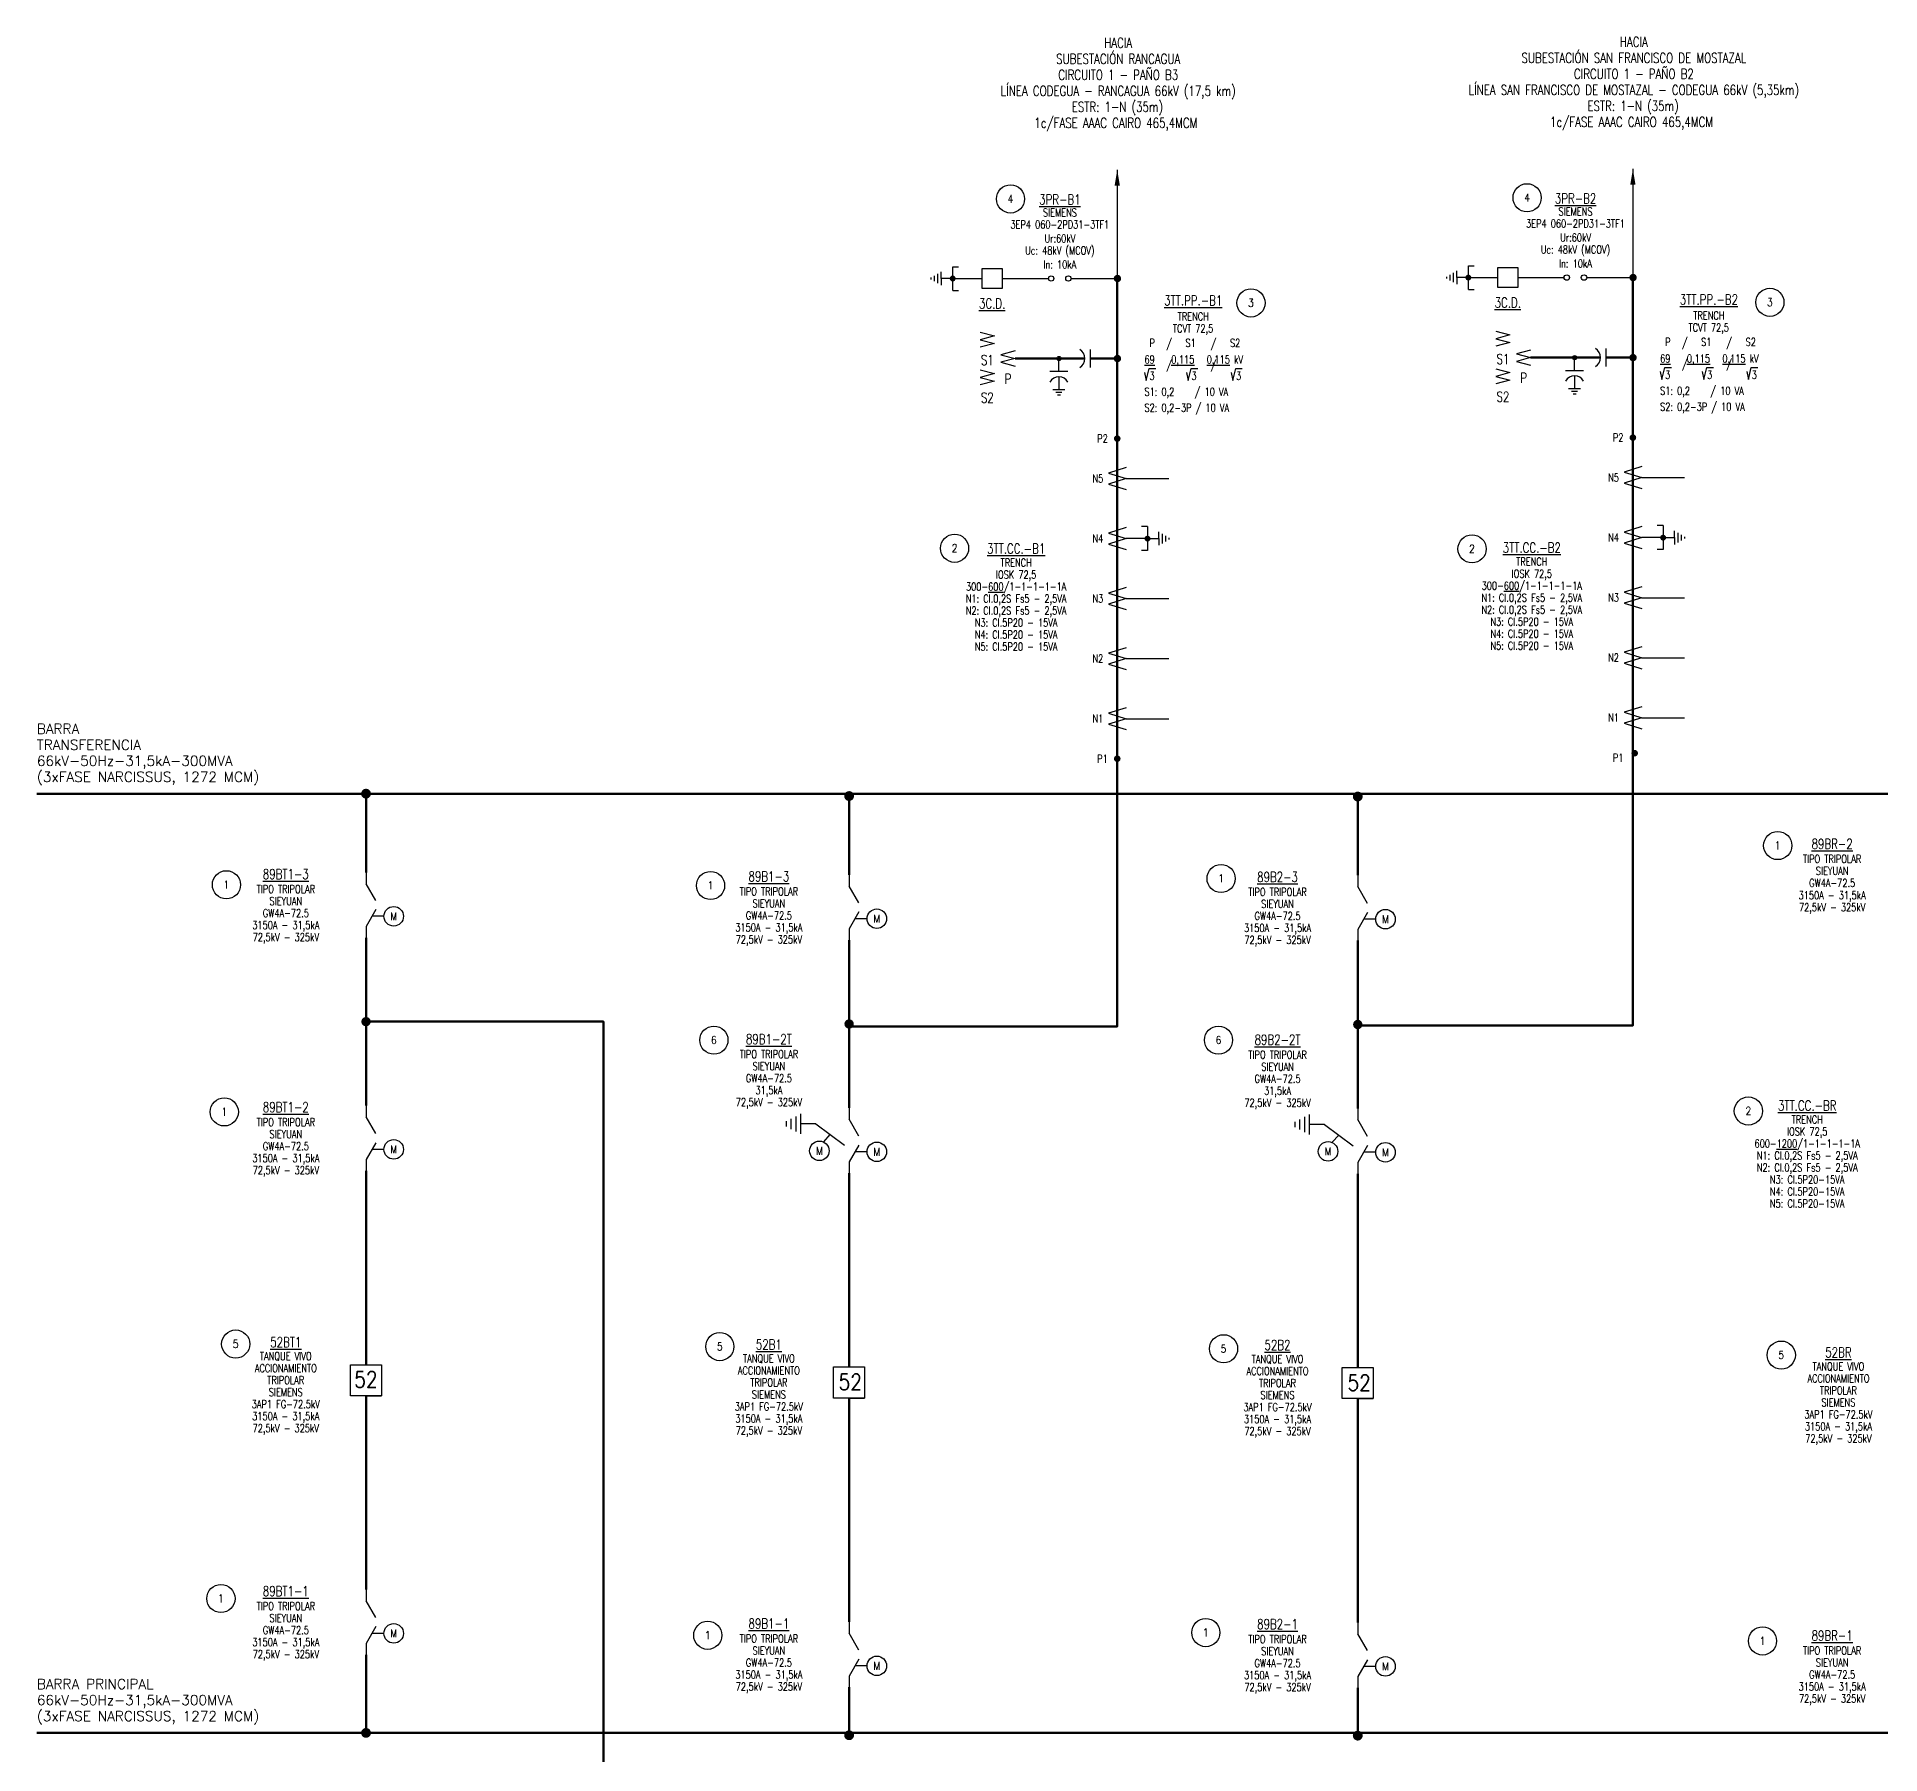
# Model space of a CAD drawing. Header units: millimetres. Extents: x 10584 to 11400, y 610 to 1396.
# Drawn here: x 10583.7 to 11044.5, y 967.3 to 1396.4 of the extents above; entities that cross this region are included whole.
import ezdxf
from ezdxf.enums import TextEntityAlignment as Align

# ---------------------------------------------------------------- set-up
doc = ezdxf.new("R2010")
doc.units = ezdxf.units.MM
doc.linetypes.add('DASHED', pattern=[0.75, 0.5, -0.25])
for name, color, linetype in [('02TEXTOS', 9, 'Continuous'), ('4', 9, 'Continuous'), ('BARRAS', 3, 'Continuous'), ('CONDUCTOR', 30, 'Continuous'), ('EL-Simbolos', 6, 'Continuous'), ('Futuro', 1, 'DASHED'), ('Símbolos', 6, 'Continuous')]:
    doc.layers.add(name, color=color, linetype=linetype)
doc.layers.add('EL-Nivel-220Kv', color=30, linetype='Continuous', lineweight=60)
doc.layers.add('Texto', color=9, linetype='Continuous', lineweight=20)
doc.styles.add('COLBUN', font='romans.shx', dxfattribs={"width": 0.75})
doc.styles.get("Standard").update_dxf_attribs({"font": 'arial.ttf'})
doc.styles.add('TRANSELEC', font='romans.shx', dxfattribs={"width": 0.85})
doc.dimstyles.new('ISO-25', dxfattribs={"dimtxt": 2.5, "dimasz": 2.5, "dimexe": 1.25, "dimexo": 0.625, "dimtad": 1, "dimtxsty": 'Standard', "dimcen": 2.5, "dimadec": 0, "dimazin": 0, "dimtfac": 1, "dimtmove": 0, "dimatfit": 3, "dimfxl": 1, "dimarcsym": 0})

# ---------------------------------------------------------------- blocks, each defined once
blk = doc.blocks.new('89')
at = {"color": 0, "linetype": 'ByBlock', "ltscale": 20}
for p, q in [((0, 8.16), (0, 5.35)), ((0, 8.16), (0, 5.35)), ((2.44, 1.13), (0, 5.35)), ((2.44, -1.13), (0, -5.35)), ((0, -5.35), (0, -8.16))]:
    blk.add_line(p, q, dxfattribs=at)
blk.add_lwpolyline([(4.48, -2.81), (1.46, -2.81)], dxfattribs=at)
blk.add_circle((6.92, -2.81), 2.44, dxfattribs=at)
at = {"layer": '02TEXTOS', "lineweight": 60, "style": 'TRANSELEC', "width": 0.85}
blk.add_text('M', height=1.95, dxfattribs=at).set_placement((6.92, -2.81), align=Align.MIDDLE_CENTER)
blk = doc.blocks.new('*U30')
at = {"layer": 'Futuro', "color": 0, "linetype": 'ByBlock', "lineweight": -3, "ltscale": 20}
for p, q in [((0, 0), (0, -2.81)), ((-15.73, -3.35), (-15.73, -4.67)), ((-14.54, -2.74), (-14.54, -5.29)), ((-13.35, -2.13), (-13.35, -5.9)), ((-12.17, -1.51), (-12.17, -6.51)), ((-8.33, -4.01), (-12.17, -4.01)), ((-8.33, -4.01), (-1.17, -9.34)), ((0, 0), (0, -2.81)), ((2.44, -7.03), (0, -2.81)), ((-6.36, -8.47), (-4.75, -6.68)), ((2.44, -9.28), (0, -13.5))]:
    blk.add_line(p, q, dxfattribs=at)
at = {"layer": 'Futuro', "color": 0, "lineweight": -3, "ltscale": 20}
blk.add_line((0, -13.5), (0, -16.32), dxfattribs=at)
at = {"layer": 'Futuro', "color": 0, "linetype": 'ByBlock', "lineweight": -3, "ltscale": 20}
blk.add_lwpolyline([(4.48, -10.97), (1.46, -10.97)], dxfattribs=at)
for centre in [(-7.43, -10.74), (6.92, -10.97)]:
    blk.add_circle(centre, 2.44, dxfattribs=at)
at = {"layer": '02TEXTOS', "lineweight": -3, "style": 'TRANSELEC', "width": 0.85}
blk.add_text('M', height=1.95, dxfattribs=at).set_placement((-7.43, -10.74), align=Align.MIDDLE)
blk.add_text('M', height=1.95, dxfattribs=at).set_placement((6.92, -10.97), align=Align.MIDDLE_CENTER)
blk = doc.blocks.new('TIERRA')
at = {"layer": 'EL-Simbolos', "color": 252, "true_color": 0x939598}
for p, q in [((-10.72, -0.22), (-10.72, 0.22)), ((-9.88, -0.7), (-9.88, 0.7)), ((-9.05, -1.19), (-9.05, 1.19)), ((-8.21, 0), (-8.21, 1.67)), ((-8.21, 0), (-8.21, -1.67)), ((-5.58, 0), (-8.21, 0)), ((-5.36, 2.93), (-3.89, 2.93)), ((-5.36, 0.22), (-5.36, 2.93)), ((-5.14, 0), (0, 0)), ((-5.36, -3), (-5.36, -0.22)), ((-5.36, -3), (-3.89, -3))]:
    blk.add_line(p, q, dxfattribs=at)
at = {"layer": 'EL-Simbolos', "color": 252, "true_color": 0x939598, "const_width": 0.752}
blk.add_lwpolyline([(-5.72, 0, -1), (-5, 0, -1)], format="xyb", close=True, dxfattribs=at)
blk = doc.blocks.new('DIAG-27')
at = {"layer": 'Símbolos', "color": 0}
blk.add_lwpolyline([(3.2, 1), (-3.2, -1), (3.2, -3), (-3.2, -5), (3.2, -7)], dxfattribs=at)
blk = doc.blocks.new('TPC')
at = {"layer": 'CONDUCTOR', "linetype": 'ByBlock', "ltscale": 20}
h = blk.add_hatch(color=0, dxfattribs=at)
edge = h.paths.add_edge_path()
edge.add_arc((0, 19.44), 0.679, 0, 360)
at = {"color": 0, "linetype": 'ByBlock', "ltscale": 20}
for p, q in [((-12.17, 18.92), (-12.17, 19.92)), ((-11.34, 18.42), (-11.34, 20.42)), ((-10.45, 17.42), (-10.45, 21.42))]:
    blk.add_line(p, q, dxfattribs=at)
for points in [[(-4.37, 16.42), (-4.37, 22.42)], [(3, 9.03), (-3, 9.03)]]:
    blk.add_lwpolyline(points, dxfattribs=at)
for centre, start, end in [((-9.52, 19.42), 299.36197, 60.63803), ((0, 14.19), 209.36197, 330.63803)]:
    blk.add_arc(centre, 3.44, start, end, dxfattribs=at)
at = {"layer": 'CONDUCTOR', "color": 0, "linetype": 'ByBlock', "ltscale": 20}
blk.add_line((-6.08, 19.42), (-10.45, 19.42), dxfattribs=at)
blk.add_lwpolyline([(-4.37, 19.42), (0, 19.42)], dxfattribs=at)
blk.add_circle((0, 19.44), 0.679, dxfattribs=at)
at = {"layer": 'EL-Nivel-220Kv', "color": 0, "linetype": 'ByBlock', "ltscale": 20}
for p, q in [((0, 10.75), (0, 34.07)), ((0, -0.01), (0, 9.03))]:
    blk.add_line(p, q, dxfattribs=at)
at = {"layer": 'EL-Nivel-220Kv', "color": 0, "linetype": 'ByBlock', "ltscale": 20, "const_width": 1.25}
blk.add_lwpolyline([(0, 0.55, 1), (0, -0.65, 1)], format="xyb", close=True, dxfattribs=at)
at = {"layer": 'EL-Simbolos', "color": 0, "linetype": 'ByBlock', "ltscale": 20}
for p, q in [((-7.54, 40.96), (-8.8, 45.67)), ((-6.27, 45.67), (-7.54, 40.96)), ((-5.01, 40.96), (-6.27, 45.67)), ((-3.75, 45.67), (-5.01, 40.96)), ((5.01, 40.96), (3.75, 45.67)), ((6.27, 45.67), (5.01, 40.96)), ((7.54, 40.96), (6.27, 45.67)), ((8.8, 45.67), (7.54, 40.96)), ((-1.26, 38.78), (-2.52, 34.07)), ((0, 34.07), (-1.26, 38.78)), ((1.26, 38.78), (0, 34.07)), ((2.52, 34.07), (1.26, 38.78))]:
    blk.add_line(p, q, dxfattribs=at)
blk = doc.blocks.new('PR')
at = {"color": 0, "linetype": 'ByBlock', "lineweight": -2, "ltscale": 15}
for p, q in [((-46.53, -0.22), (-46.53, 0.22)), ((-45.7, -0.7), (-45.7, 0.7)), ((-44.87, -1.19), (-44.87, 1.19)), ((-44.03, 0), (-44.03, 1.67)), ((-44.03, 0), (-44.03, -1.67)), ((-41.39, 0), (-44.03, 0)), ((-41.17, 2.93), (-39.71, 2.93)), ((-41.17, 0.22), (-41.17, 2.93)), ((-40.96, 0), (-33.82, 0)), ((-40.96, 0), (-33.82, 0)), ((-28.82, 0), (-17.23, 0)), ((-11.59, 0), (0, 0)), ((-41.17, -3), (-41.17, -0.22)), ((-41.17, -3), (-39.71, -3))]:
    blk.add_line(p, q, dxfattribs=at)
at = {"color": 0, "linetype": 'ByBlock', "lineweight": -2, "ltscale": 15, "const_width": 0.752}
blk.add_lwpolyline([(-41.53, 0, -1), (-40.81, 0, -1)], format="xyb", close=True, dxfattribs=at)
at = {"color": 0, "linetype": 'ByBlock', "lineweight": -2, "ltscale": 15}
blk.add_lwpolyline([(-28.82, -2.5), (-33.82, -2.5), (-33.82, 2.5), (-28.82, 2.5)], close=True, dxfattribs=at)
at = {"color": 0, "linetype": 'ByBlock', "lineweight": -2, "ltscale": 20, "const_width": 0.94}
blk.add_lwpolyline([(-0.45, 0, 1), (0.45, 0, 1)], format="xyb", close=True, dxfattribs=at)
at = {"color": 0, "linetype": 'ByBlock', "lineweight": -2, "ltscale": 15}
for centre in [(-16.56, 0), (-12.26, 0)]:
    blk.add_circle(centre, 0.67, dxfattribs=at)
blk = doc.blocks.new('*U31')
at = {"layer": 'Futuro', "color": 0, "linetype": 'ByBlock', "lineweight": -3, "ltscale": 20}
for p, q in [((0, 0), (0, -2.81)), ((-15.73, -3.35), (-15.73, -4.67)), ((-14.54, -2.74), (-14.54, -5.29)), ((-13.35, -2.13), (-13.35, -5.9)), ((-12.17, -1.51), (-12.17, -6.51)), ((-8.33, -4.01), (-12.17, -4.01)), ((-8.33, -4.01), (-1.17, -9.34)), ((0, 0), (0, -2.81)), ((2.44, -7.03), (0, -2.81)), ((-6.36, -8.47), (-4.75, -6.68)), ((2.44, -9.28), (0, -13.5))]:
    blk.add_line(p, q, dxfattribs=at)
at = {"layer": 'Futuro', "color": 0, "lineweight": -3, "ltscale": 20}
blk.add_line((0, -13.5), (0, -16.32), dxfattribs=at)
at = {"layer": 'Futuro', "color": 0, "linetype": 'ByBlock', "lineweight": -3, "ltscale": 20}
blk.add_lwpolyline([(4.48, -10.97), (1.46, -10.97)], dxfattribs=at)
for centre in [(-7.43, -10.74), (6.92, -10.97)]:
    blk.add_circle(centre, 2.44, dxfattribs=at)
at = {"layer": '02TEXTOS', "lineweight": -3, "style": 'TRANSELEC', "width": 0.85}
blk.add_text('M', height=1.95, dxfattribs=at).set_placement((-7.43, -10.74), align=Align.MIDDLE)
blk.add_text('M', height=1.95, dxfattribs=at).set_placement((6.92, -10.97), align=Align.MIDDLE_CENTER)
blk = doc.blocks.new('Item')
at = {"layer": '4', "color": 252, "true_color": 0x939598}
blk.add_circle((11182.12, 1180.36), 3.52, dxfattribs=at)
at = {"color": 252, "true_color": 0x939598, "style": 'TRANSELEC', "width": 0.85}
blk.add_attdef('NUM', text='', height=1.97, dxfattribs=at).set_placement((11182.11, 1180.39), align=Align.MIDDLE)

msp = doc.modelspace()

# ---------------------------------------------------------------- hatches: boundary and pattern name
at = {"layer": 'CONDUCTOR', "true_color": 0x939598}
h = msp.add_hatch(color=252, dxfattribs=at)
h.dxf.hatch_style = 1
edge = h.paths.add_edge_path()
edge.add_arc((10853.77, 1296.04), 0.827, 0, 360)
h = msp.add_hatch(color=252, dxfattribs=at)
h.dxf.hatch_style = 1
edge = h.paths.add_edge_path()
edge.add_arc((10982.66, 1296.28), 0.827, 0, 360)
h = msp.add_hatch(color=252, dxfattribs=at)
h.dxf.hatch_style = 1
edge = h.paths.add_edge_path()
edge.add_arc((10853.77, 1216.04), 0.827, 0, 360, ccw=False)
h = msp.add_hatch(color=252, dxfattribs=at)
h.dxf.hatch_style = 1
edge = h.paths.add_edge_path()
edge.add_arc((10983.11, 1217.41), 0.827, 0, 360, ccw=False)
at = {"layer": 'EL-Nivel-220Kv', "true_color": 0x939598}
h = msp.add_hatch(color=252, dxfattribs=at)
h.dxf.hatch_style = 1
edge = h.paths.add_edge_path()
edge.add_arc((10666, 1150.33), 1.18, 0, 360)
h = msp.add_hatch(color=252, dxfattribs=at)
h.dxf.hatch_style = 1
edge = h.paths.add_edge_path()
edge.add_arc((10786.75, 1149.75), 1.18, 0, 360)
h = msp.add_hatch(color=252, dxfattribs=at)
h.dxf.hatch_style = 1
edge = h.paths.add_edge_path()
edge.add_arc((10913.89, 1149.62), 1.18, 0, 360)

# ---------------------------------------------------------------- linework, layer by layer
at = {"layer": '02TEXTOS', "color": 252, "true_color": 0x939598}
for points in [[(10860.58, 1312.52), (10861, 1310.56), (10861.74, 1313.59), (10863.4, 1313.59)], [(10871.07, 1312.52), (10871.5, 1310.56), (10872.23, 1313.59), (10873.89, 1313.59)], [(10882.21, 1312.52), (10882.64, 1310.56), (10883.37, 1313.59), (10885.03, 1313.59)], [(10989.47, 1312.77), (10989.89, 1310.8), (10990.63, 1313.83), (10992.29, 1313.83)], [(10999.96, 1312.77), (11000.39, 1310.8), (11001.12, 1313.83), (11002.78, 1313.83)], [(11011.1, 1312.77), (11011.53, 1310.8), (11012.26, 1313.83), (11013.92, 1313.83)]]:
    msp.add_lwpolyline(points, dxfattribs=at)
at = {"layer": 'BARRAS', "color": 252, "lineweight": 60, "true_color": 0x939598}
for p, q in [((10583.72, 1207.3), (11397.08, 1207.3)), ((10583.72, 972.58), (11399.82, 972.58))]:
    msp.add_line(p, q, dxfattribs=at)
at = {"layer": 'BARRAS', "color": 252, "true_color": 0x939598}
for points in [[(10855.97, 1286.04), (10866.65, 1286.04)], [(10984.86, 1286.28), (10995.54, 1286.28)], [(10855.97, 1256.04), (10866.65, 1256.04)], [(10984.86, 1256.28), (10995.54, 1256.28)], [(10855.97, 1241.04), (10866.65, 1241.04)], [(10984.86, 1241.28), (10995.54, 1241.28)], [(10855.97, 1226.04), (10866.65, 1226.04)], [(10984.86, 1226.28), (10995.54, 1226.28)]]:
    msp.add_lwpolyline(points, dxfattribs=at)
at = {"layer": 'EL-Nivel-220Kv', "color": 252, "true_color": 0x939598}
for p, q in [((10666, 1187.62), (10666, 1207.3)), ((10786.75, 1187.03), (10786.75, 1206.71)), ((10913.89, 1206.58), (10913.89, 1186.9)), ((10666, 1150.33), (10666, 1171.3)), ((10786.75, 1149.75), (10786.75, 1170.71)), ((10913.89, 1149.62), (10913.89, 1170.58)), ((10666, 1129.37), (10666, 1150.33)), ((10786.75, 1128.78), (10786.75, 1149.75)), ((10913.89, 1128.65), (10913.89, 1149.62)), ((10666, 1064.61), (10666, 1113.05)), ((10786.75, 1064.03), (10786.75, 1112.46)), ((10913.89, 1063.9), (10913.89, 1112.33)), ((10666, 1056.86), (10666, 1008.42)), ((10786.75, 1056.28), (10786.75, 1000.31)), ((10913.89, 1000.18), (10913.89, 1056.15)), ((10666, 992.11), (10666, 972.59)), ((10786.75, 983.99), (10786.75, 972)), ((10913.89, 983.86), (10913.89, 971.91))]:
    msp.add_line(p, q, dxfattribs=at)
for points in [[(10913.52, 1149.37), (10982.66, 1149.37), (10982.66, 1336.28)], [(10786.58, 1149.13), (10853.77, 1149.13), (10853.77, 1336.04)], [(10666, 1150.33), (10725.34, 1150.33), (10725.34, 882.58)]]:
    msp.add_lwpolyline(points, dxfattribs=at)
at = {"layer": 'EL-Nivel-220Kv', "color": 252, "true_color": 0x939598, "const_width": 1.25}
for points in [[(10665.4, 1207.3, -1), (10666.6, 1207.3, -1)], [(10786.15, 1206.71, -1), (10787.35, 1206.71, -1)], [(10913.29, 1206.58, -1), (10914.49, 1206.58, -1)], [(10665.4, 972.59, -1), (10666.6, 972.59, -1)], [(10786.15, 972, 1), (10787.35, 972, 1)], [(10913.28, 971.91, 1), (10914.49, 971.91, 1)]]:
    msp.add_lwpolyline(points, format="xyb", close=True, dxfattribs=at)
at = {"layer": 'Símbolos', "color": 252, "true_color": 0x939598}
for points in [[(10662.13, 1056.86), (10662.13, 1064.61), (10669.88, 1064.61), (10669.88, 1056.86)], [(10782.87, 1056.28), (10782.87, 1064.03), (10790.62, 1064.03), (10790.62, 1056.28)], [(10910.01, 1056.15), (10910.01, 1063.9), (10917.76, 1063.9), (10917.76, 1056.15)]]:
    msp.add_lwpolyline(points, close=True, dxfattribs=at)
for points in [[(10666, 1056.86), (10669.88, 1056.86)], [(10786.75, 1056.28), (10790.62, 1056.28)], [(10913.89, 1056.15), (10917.76, 1056.15)]]:
    msp.add_lwpolyline(points, dxfattribs=at)

# ---------------------------------------------------------------- block references
at = {"color": 252, "true_color": 0x939598, "rotation": 180}
for p in [(10855.97, 1271.04), (10984.86, 1271.28)]:
    msp.add_blockref('TIERRA', p, dxfattribs=at)
at = {"layer": '4'}
ref = msp.add_blockref('Item', (-355.03, 175.57), dxfattribs=at)
ref.add_attrib('NUM', '4', dxfattribs={"layer": '0', "height": 1.97, "style": 'TRANSELEC', "width": 0.85}).set_placement((10827.08, 1355.96), align=Align.MIDDLE)
ref = msp.add_blockref('Item', (-225.9, 175.85), dxfattribs=at)
ref.add_attrib('NUM', '4', dxfattribs={"layer": '0', "height": 1.97, "style": 'TRANSELEC', "width": 0.85}).set_placement((10956.21, 1356.24), align=Align.MIDDLE)
at = {"layer": '4', "color": 252, "true_color": 0x939598}
for name, p in [('PR', (10853.81, 1336.04)), ('PR', (10982.7, 1336.28)), ('89', (10666, 1179.46)), ('89', (10786.75, 1178.87)), ('89', (10913.89, 1178.74)), ('89', (10666, 1121.21)), ('*U30', (10786.75, 1128.78)), ('*U31', (10913.89, 1128.65)), ('89', (10666, 1000.27)), ('89', (10786.75, 992.15)), ('89', (10913.89, 992.02))]:
    msp.add_blockref(name, p, dxfattribs=at)
at = {"layer": '4'}
ref = msp.add_blockref('Item', (-294.92, 149.57), dxfattribs=at)
ref.add_attrib('NUM', '3', dxfattribs={"layer": '0', "height": 1.97, "style": 'TRANSELEC', "width": 0.85}).set_placement((10887.19, 1329.96), align=Align.MIDDLE)
ref = msp.add_blockref('Item', (-165.22, 149.73), dxfattribs=at)
ref.add_attrib('NUM', '3', dxfattribs={"layer": '0', "height": 1.97, "style": 'TRANSELEC', "width": 0.85}).set_placement((11016.9, 1330.12), align=Align.MIDDLE)
at = {"layer": '4', "color": 252, "true_color": 0x939598, "xscale": 0.75, "yscale": 0.75, "zscale": 0.75, "rotation": 90}
for p in [(10853.77, 1316.04), (10982.66, 1316.28)]:
    msp.add_blockref('TPC', p, dxfattribs=at)
at = {"layer": '4', "color": 252, "true_color": 0x939598, "xscale": 0.6859999999999998, "yscale": 0.6859999999999998, "zscale": 0.6859999999999998}
for p in [(10853.77, 1288.1), (10982.66, 1288.34), (10853.77, 1273.1), (10982.66, 1273.34), (10853.77, 1258.1), (10982.66, 1258.34), (10982.66, 1243.34), (10853.77, 1243.1), (10853.77, 1228.1), (10982.66, 1228.34)]:
    msp.add_blockref('DIAG-27', p, dxfattribs=at)
at = {"layer": '4'}
ref = msp.add_blockref('Item', (-369.01, 88.26), dxfattribs=at)
ref.add_attrib('NUM', '2', dxfattribs={"layer": '0', "height": 1.97, "style": 'TRANSELEC', "width": 0.85}).set_placement((10813.11, 1268.65), align=Align.MIDDLE)
ref = msp.add_blockref('Item', (-239.67, 88.12), dxfattribs=at)
ref.add_attrib('NUM', '2', dxfattribs={"layer": '0', "height": 1.97, "style": 'TRANSELEC', "width": 0.85}).set_placement((10942.44, 1268.51), align=Align.MIDDLE)
ref = msp.add_blockref('Item', (-163.26, 13.98), dxfattribs=at)
ref.add_attrib('NUM', '1', dxfattribs={"layer": '0', "height": 1.97, "style": 'TRANSELEC', "width": 0.85}).set_placement((11018.85, 1194.37), align=Align.MIDDLE)
ref = msp.add_blockref('Item', (-302.39, 5.74), dxfattribs=at)
ref.add_attrib('NUM', '1', dxfattribs={"layer": '0', "height": 1.97, "style": 'TRANSELEC', "width": 0.85}).set_placement((10879.72, 1186.14), align=Align.MIDDLE)
ref = msp.add_blockref('Item', (-551.02, 4.17), dxfattribs=at)
ref.add_attrib('NUM', '1', dxfattribs={"layer": '0', "height": 1.97, "style": 'TRANSELEC', "width": 0.85}).set_placement((10631.09, 1184.57), align=Align.MIDDLE)
ref = msp.add_blockref('Item', (-430.01, 3.99), dxfattribs=at)
ref.add_attrib('NUM', '1', dxfattribs={"layer": '0', "height": 1.97, "style": 'TRANSELEC', "width": 0.85}).set_placement((10752.1, 1184.39), align=Align.MIDDLE)
ref = msp.add_blockref('Item', (-429.17, -34.65), dxfattribs=at)
ref.add_attrib('NUM', '6', dxfattribs={"layer": '0', "height": 1.97, "style": 'TRANSELEC', "width": 0.85}).set_placement((10752.94, 1145.74), align=Align.MIDDLE)
ref = msp.add_blockref('Item', (-303.04, -34.65), dxfattribs=at)
ref.add_attrib('NUM', '6', dxfattribs={"layer": '0', "height": 1.97, "style": 'TRANSELEC', "width": 0.85}).set_placement((10879.07, 1145.74), align=Align.MIDDLE)
ref = msp.add_blockref('Item', (-551.55, -52.58), dxfattribs=at)
ref.add_attrib('NUM', '1', dxfattribs={"layer": '0', "height": 1.97, "style": 'TRANSELEC', "width": 0.85}).set_placement((10630.56, 1127.81), align=Align.MIDDLE)
ref = msp.add_blockref('Item', (-170.59, -52.36), dxfattribs=at)
ref.add_attrib('NUM', '2', dxfattribs={"layer": '0', "height": 1.97, "style": 'TRANSELEC', "width": 0.85}).set_placement((11011.52, 1128.03), align=Align.MIDDLE)
ref = msp.add_blockref('Item', (-548.7, -110.59), dxfattribs=at)
ref.add_attrib('NUM', '5', dxfattribs={"layer": '0', "height": 1.97, "style": 'TRANSELEC', "width": 0.85}).set_placement((10633.41, 1069.8), align=Align.MIDDLE)
ref = msp.add_blockref('Item', (-427.69, -111.24), dxfattribs=at)
ref.add_attrib('NUM', '5', dxfattribs={"layer": '0', "height": 1.97, "style": 'TRANSELEC', "width": 0.85}).set_placement((10754.42, 1069.15), align=Align.MIDDLE)
ref = msp.add_blockref('Item', (-301.78, -111.78), dxfattribs=at)
ref.add_attrib('NUM', '5', dxfattribs={"layer": '0', "height": 1.97, "style": 'TRANSELEC', "width": 0.85}).set_placement((10880.33, 1068.61), align=Align.MIDDLE)
ref = msp.add_blockref('Item', (-162.37, -113.36), dxfattribs=at)
ref.add_attrib('NUM', '5', dxfattribs={"layer": '0', "height": 1.97, "style": 'TRANSELEC', "width": 0.85}).set_placement((11019.74, 1067.04), align=Align.MIDDLE)
ref = msp.add_blockref('Item', (-552.39, -174.19), dxfattribs=at)
ref.add_attrib('NUM', '1', dxfattribs={"layer": '0', "height": 1.97, "style": 'TRANSELEC', "width": 0.85}).set_placement((10629.72, 1006.2), align=Align.MIDDLE)
ref = msp.add_blockref('Item', (-430.7, -183.38), dxfattribs=at)
ref.add_attrib('NUM', '1', dxfattribs={"layer": '0', "height": 1.97, "style": 'TRANSELEC', "width": 0.85}).set_placement((10751.41, 997.02), align=Align.MIDDLE)
ref = msp.add_blockref('Item', (-306.21, -182.7), dxfattribs=at)
ref.add_attrib('NUM', '1', dxfattribs={"layer": '0', "height": 1.97, "style": 'TRANSELEC', "width": 0.85}).set_placement((10875.9, 997.69), align=Align.MIDDLE)
ref = msp.add_blockref('Item', (-167.06, -184.79), dxfattribs=at)
ref.add_attrib('NUM', '1', dxfattribs={"layer": '0', "height": 1.97, "style": 'TRANSELEC', "width": 0.85}).set_placement((11015.05, 995.6), align=Align.MIDDLE)

# ---------------------------------------------------------------- texts
at = {"layer": '02TEXTOS', "color": 252, "true_color": 0x939598, "width": 0.75}
for s, height, style, p in [('HACIA', 2.5, 'COLBUN', (10854.01, 1393.68)), ('HACIA', 2.5, 'COLBUN', (10982.9, 1393.92)), ('SUBESTACIÓN RANCAGUA', 2.5, 'COLBUN', (10854.01, 1389.68)), ('SUBESTACIÓN SAN FRANCISCO DE MOSTAZAL', 2.5, 'COLBUN', (10982.9, 1389.92)), ('CIRCUITO 1 - PAÑO B3', 2.5, 'COLBUN', (10854.01, 1385.68)), ('CIRCUITO 1 - PAÑO B2', 2.5, 'COLBUN', (10982.9, 1385.92)), ('LÍNEA CODEGUA - RANCAGUA 66kV (17,5 km)', 2.5, 'COLBUN', (10854.01, 1381.68)), ('LÍNEA SAN FRANCISCO DE MOSTAZAL - CODEGUA 66kV (5,35km)', 2.5, 'COLBUN', (10982.9, 1381.92)), ('ESTR: 1-N (35m)', 2.5, 'COLBUN', (10853.81, 1377.68)), ('ESTR: 1-N (35m)', 2.5, 'COLBUN', (10982.7, 1377.92)), ('1c/FASE AAAC CAIRO 465,4MCM', 2.5, 'COLBUN', (10853.43, 1373.68)), ('1c/FASE AAAC CAIRO 465,4MCM', 2.5, 'COLBUN', (10982.32, 1373.92)), ('%%U3PR-B1', 2.5, 'COLBUN', (10839.43, 1354.54)), ('%%U3PR-B2', 2.5, 'COLBUN', (10968.32, 1354.78)), ('3EP4 060-2PD31-3TF1', 2, 'COLBUN', (10839.41, 1348.54)), ('SIEMENS', 2, 'COLBUN', (10839.43, 1351.54)), ('3EP4 060-2PD31-3TF1', 2, 'COLBUN', (10968.3, 1348.78)), ('SIEMENS', 2, 'COLBUN', (10968.32, 1351.78)), ('Ur:60kV', 2, 'COLBUN', (10839.44, 1345.04)), ('Ur:60kV', 2, 'COLBUN', (10968.33, 1345.28)), ('Uc: 48kV (MCOV)', 2, 'COLBUN', (10839.42, 1342.04)), ('Uc: 48kV (MCOV)', 2, 'COLBUN', (10968.31, 1342.28)), ('In: 10kA', 2, 'COLBUN', (10968.31, 1338.78)), ('In: 10kA', 2, 'COLBUN', (10839.42, 1338.54)), ('%%U3C.D.', 2.5, 'COLBUN', (10822.5, 1328.54)), ('TRENCH', 2, 'COLBUN', (10872.76, 1325.56)), ('%%U3C.D.', 2.5, 'COLBUN', (10951.39, 1328.78)), ('TRENCH', 2, 'COLBUN', (11001.65, 1325.8)), ('TCVT 72,5', 2, 'COLBUN', (10872.73, 1322.56)), ('TCVT 72,5', 2, 'COLBUN', (11001.62, 1322.8)), ('%%U89BR-2', 2.5, 'TRANSELEC', (11032.46, 1193.49)), ('TIPO TRIPOLAR', 2, 'TRANSELEC', (11032.47, 1189.99)), ('SIEYUAN', 2, 'TRANSELEC', (11032.47, 1186.99)), ('TIPO TRIPOLAR', 2, 'TRANSELEC', (10645.96, 1182.46)), ('%%U89BT1-3', 2.5, 'TRANSELEC', (10645.94, 1185.96)), ('%%U89B1-3', 2.5, 'TRANSELEC', (10766.69, 1185.37)), ('%%U89B2-3', 2.5, 'TRANSELEC', (10893.83, 1185.24)), ('GW4A-72.5', 2, 'TRANSELEC', (11032.47, 1183.99)), ('SIEYUAN', 2, 'TRANSELEC', (10645.96, 1179.46)), ('TIPO TRIPOLAR', 2, 'TRANSELEC', (10766.7, 1181.87)), ('SIEYUAN', 2, 'TRANSELEC', (10766.7, 1178.87)), ('TIPO TRIPOLAR', 2, 'TRANSELEC', (10893.84, 1181.74)), ('SIEYUAN', 2, 'TRANSELEC', (10893.84, 1178.74)), ('3150A - 31,5kA', 2, 'TRANSELEC', (11032.47, 1180.9)), ('72,5kV - 325kV', 2, 'TRANSELEC', (11032.47, 1177.9)), ('3150A - 31,5kA', 2, 'TRANSELEC', (10645.96, 1173.46)), ('GW4A-72.5', 2, 'TRANSELEC', (10645.96, 1176.46)), ('GW4A-72.5', 2, 'TRANSELEC', (10766.7, 1175.87)), ('GW4A-72.5', 2, 'TRANSELEC', (10893.84, 1175.74)), ('72,5kV - 325kV', 2, 'TRANSELEC', (10645.96, 1170.46)), ('3150A - 31,5kA', 2, 'TRANSELEC', (10766.7, 1172.87)), ('72,5kV - 325kV', 2, 'TRANSELEC', (10766.7, 1169.87)), ('3150A - 31,5kA', 2, 'TRANSELEC', (10893.84, 1172.74)), ('72,5kV - 325kV', 2, 'TRANSELEC', (10893.84, 1169.74)), ('TIPO TRIPOLAR', 2, 'TRANSELEC', (10766.71, 1141.2)), ('%%U89B1-2T', 2.5, 'TRANSELEC', (10766.7, 1144.7)), ('TIPO TRIPOLAR', 2, 'TRANSELEC', (10893.85, 1141.07)), ('%%U89B2-2T', 2.5, 'TRANSELEC', (10893.84, 1144.57)), ('SIEYUAN', 2, 'TRANSELEC', (10766.71, 1138.2)), ('SIEYUAN', 2, 'TRANSELEC', (10893.85, 1138.07)), ('GW4A-72.5', 2, 'TRANSELEC', (10766.71, 1135.2)), ('31,5kA', 2, 'TRANSELEC', (10766.71, 1132.2)), ('GW4A-72.5', 2, 'TRANSELEC', (10893.85, 1135.07)), ('31,5kA', 2, 'TRANSELEC', (10893.85, 1132.07)), ('%%U89BT1-2', 2.5, 'TRANSELEC', (10645.94, 1127.71)), ('72,5kV - 325kV', 2, 'TRANSELEC', (10766.71, 1129.2)), ('72,5kV - 325kV', 2, 'TRANSELEC', (10893.85, 1129.07)), ('TIPO TRIPOLAR', 2, 'TRANSELEC', (10645.96, 1124.21)), ('GW4A-72.5', 2, 'TRANSELEC', (10645.96, 1118.21)), ('SIEYUAN', 2, 'TRANSELEC', (10645.96, 1121.21)), ('3150A - 31,5kA', 2, 'TRANSELEC', (10645.96, 1115.21)), ('72,5kV - 325kV', 2, 'TRANSELEC', (10645.96, 1112.21)), ('%%U89BT1-1', 2.5, 'TRANSELEC', (10645.94, 1006.77)), ('TIPO TRIPOLAR', 2, 'TRANSELEC', (10645.96, 1003.27)), ('SIEYUAN', 2, 'TRANSELEC', (10645.96, 1000.27)), ('%%U89B1-1', 2.5, 'TRANSELEC', (10766.69, 998.65)), ('%%U89B2-1', 2.5, 'TRANSELEC', (10893.83, 998.52)), ('3150A - 31,5kA', 2, 'TRANSELEC', (10645.96, 994.27)), ('GW4A-72.5', 2, 'TRANSELEC', (10645.96, 997.27)), ('TIPO TRIPOLAR', 2, 'TRANSELEC', (10766.7, 995.15)), ('TIPO TRIPOLAR', 2, 'TRANSELEC', (10893.84, 995.02)), ('%%U89BR-1', 2.5, 'TRANSELEC', (11032.46, 995.66)), ('72,5kV - 325kV', 2, 'TRANSELEC', (10645.96, 991.27)), ('GW4A-72.5', 2, 'TRANSELEC', (10766.7, 989.15)), ('SIEYUAN', 2, 'TRANSELEC', (10766.7, 992.15)), ('GW4A-72.5', 2, 'TRANSELEC', (10893.84, 989.02)), ('SIEYUAN', 2, 'TRANSELEC', (10893.84, 992.02)), ('TIPO TRIPOLAR', 2, 'TRANSELEC', (11032.47, 992.16)), ('SIEYUAN', 2, 'TRANSELEC', (11032.47, 989.16)), ('3150A - 31,5kA', 2, 'TRANSELEC', (10766.7, 986.15)), ('3150A - 31,5kA', 2, 'TRANSELEC', (10893.84, 986.02)), ('GW4A-72.5', 2, 'TRANSELEC', (11032.47, 986.16)), ('72,5kV - 325kV', 2, 'TRANSELEC', (10766.7, 983.15)), ('72,5kV - 325kV', 2, 'TRANSELEC', (10893.84, 983.02)), ('3150A - 31,5kA', 2, 'TRANSELEC', (11032.47, 983.16)), ('72,5kV - 325kV', 2, 'TRANSELEC', (11032.47, 980.16))]:
    msp.add_text(s, height=height, dxfattribs=dict(at, style=style)).set_placement(p, align=Align.CENTER)
at = {"layer": '02TEXTOS', "color": 252, "true_color": 0x939598, "style": 'COLBUN', "width": 0.75}
for s, p in [('%%U3TT.PP.-B1', (10872.76, 1328.56)), ('%%U3TT.PP.-B2', (11001.65, 1328.8))]:
    msp.add_text(s, height=2.5, dxfattribs=at).set_placement(p, align=Align.BOTTOM_CENTER)
at = {"layer": '02TEXTOS', "color": 252, "true_color": 0x939598, "width": 0.75}
for s, height, style, p in [('P', 2, 'COLBUN', (10862.53, 1319.94)), ('/', 2, 'COLBUN', (10866.75, 1319.81)), ('S1', 2, 'COLBUN', (10872.1, 1319.94)), ('/', 2, 'COLBUN', (10877.84, 1319.81)), ('S2', 2, 'COLBUN', (10883.23, 1319.94)), ('P', 2, 'COLBUN', (10991.42, 1320.18)), ('/', 2, 'COLBUN', (10995.64, 1320.05)), ('S1', 2, 'COLBUN', (11000.99, 1320.18)), ('/', 2, 'COLBUN', (11006.73, 1320.05)), ('S2', 2, 'COLBUN', (11012.12, 1320.18)), ('S1', 2.5, 'COLBUN', (10821.29, 1315.67)), ('/', 2, 'COLBUN', (10866.75, 1314.46)), ('/', 2, 'COLBUN', (10877.84, 1314.46)), ('S1', 2.5, 'COLBUN', (10950.18, 1315.91)), ('/', 2, 'COLBUN', (10995.64, 1314.7)), ('/', 2, 'COLBUN', (11006.73, 1314.7)), ('P', 2.5, 'COLBUN', (10826.45, 1310.96)), ('P', 2.5, 'COLBUN', (10955.34, 1311.2)), ('S2', 2.5, 'COLBUN', (10821.29, 1306.26)), ('S2', 2.5, 'COLBUN', (10950.18, 1306.5)), ('%%U3TT.CC.-B1', 2.5, 'COLBUN', (10828.5, 1268.54)), ('%%U3TT.CC.-B2', 2.5, 'COLBUN', (10957.39, 1268.78)), ('IOSK 72,5', 2, 'COLBUN', (10828.5, 1262.04)), ('TRENCH', 2, 'COLBUN', (10828.5, 1265.04)), ('IOSK 72,5', 2, 'COLBUN', (10957.39, 1262.28)), ('TRENCH', 2, 'COLBUN', (10957.39, 1265.28)), ('300-%%U600%%U/1-1-1-1-1A', 2, 'COLBUN', (10828.5, 1259.04)), ('300-%%U600%%U/1-1-1-1-1A', 2, 'COLBUN', (10957.39, 1259.28)), ('N1: Cl.0,2S Fs5 - 2,5VA', 2, 'COLBUN', (10828.5, 1256.04)), ('N2: Cl.0,2S Fs5 - 2,5VA', 2, 'COLBUN', (10828.5, 1253.04)), ('N1: Cl.0,2S Fs5 - 2,5VA', 2, 'COLBUN', (10957.39, 1256.28)), ('N2: Cl.0,2S Fs5 - 2,5VA', 2, 'COLBUN', (10957.39, 1253.28)), ('N3: Cl.5P20 - 15VA', 2, 'COLBUN', (10828.5, 1250.04)), ('N3: Cl.5P20 - 15VA', 2, 'COLBUN', (10957.39, 1250.28)), ('N4: Cl.5P20 - 15VA', 2, 'COLBUN', (10828.5, 1247.04)), ('N5: Cl.5P20 - 15VA', 2, 'COLBUN', (10828.5, 1244.04)), ('N4: Cl.5P20 - 15VA', 2, 'COLBUN', (10957.39, 1247.28)), ('N5: Cl.5P20 - 15VA', 2, 'COLBUN', (10957.39, 1244.28)), ('%%U3TT.CC.-BR', 2.5, 'TRANSELEC', (11026.24, 1129.37)), ('TRENCH', 2, 'TRANSELEC', (11026.24, 1125.87)), ('600-%%U1200%%U/1-1-1-1-1A', 2, 'TRANSELEC', (11026.24, 1119.87)), ('IOSK 72,5', 2, 'TRANSELEC', (11026.24, 1122.87)), ('N1: Cl.0,2S Fs5 - 2,5VA', 2, 'TRANSELEC', (11026.24, 1116.87)), ('N2: Cl.0,2S Fs5 - 2,5VA', 2, 'TRANSELEC', (11026.24, 1113.87)), ('N3: Cl.5P20-15VA', 2, 'TRANSELEC', (11026.24, 1110.87)), ('N4: Cl.5P20-15VA', 2, 'TRANSELEC', (11026.24, 1107.87)), ('N5: Cl.5P20-15VA', 2, 'TRANSELEC', (11026.24, 1104.87)), ('%%U52BT1', 2.5, 'TRANSELEC', (10645.94, 1070.24)), ('%%U52B1', 2.5, 'TRANSELEC', (10766.69, 1069.65)), ('%%U52B2', 2.5, 'TRANSELEC', (10893.83, 1069.52)), ('%%U52BR', 2.5, 'TRANSELEC', (11034.04, 1067.68)), ('ACCIONAMIENTO', 2, 'TRANSELEC', (10645.94, 1063.74)), ('TANQUE VIVO', 2, 'TRANSELEC', (10645.94, 1066.74)), ('TANQUE VIVO', 2, 'TRANSELEC', (10766.69, 1066.15)), ('TANQUE VIVO', 2, 'TRANSELEC', (10893.83, 1066.02)), ('TANQUE VIVO', 2, 'TRANSELEC', (11034.04, 1064.18)), ('TRIPOLAR', 2, 'TRANSELEC', (10645.94, 1060.74)), ('ACCIONAMIENTO', 2, 'TRANSELEC', (10766.69, 1063.15)), ('TRIPOLAR', 2, 'TRANSELEC', (10766.69, 1060.15)), ('ACCIONAMIENTO', 2, 'TRANSELEC', (10893.83, 1063.02)), ('TRIPOLAR', 2, 'TRANSELEC', (10893.83, 1060.02)), ('ACCIONAMIENTO', 2, 'TRANSELEC', (11034.04, 1061.18)), ('3AP1 FG-72.5kV', 2, 'TRANSELEC', (10645.94, 1054.74)), ('SIEMENS', 2, 'TRANSELEC', (10645.94, 1057.74)), ('3AP1 FG-72.5kV', 2, 'TRANSELEC', (10766.69, 1054.15)), ('SIEMENS', 2, 'TRANSELEC', (10766.69, 1057.15)), ('SIEMENS', 2, 'TRANSELEC', (10893.83, 1057.02)), ('TRIPOLAR', 2, 'TRANSELEC', (11034.04, 1058.18)), ('SIEMENS', 2, 'TRANSELEC', (11034.04, 1055.18)), ('3150A - 31,5kA', 2, 'TRANSELEC', (10645.94, 1051.74)), ('3150A - 31,5kA', 2, 'TRANSELEC', (10766.69, 1051.15)), ('3AP1 FG-72.5kV', 2, 'TRANSELEC', (10893.83, 1054.02)), ('3150A - 31,5kA', 2, 'TRANSELEC', (10893.83, 1051.02)), ('3AP1 FG-72.5kV', 2, 'TRANSELEC', (11034.04, 1052.18)), ('72,5kV - 325kV', 2, 'TRANSELEC', (10645.94, 1048.74)), ('72,5kV - 325kV', 2, 'TRANSELEC', (10766.69, 1048.15)), ('72,5kV - 325kV', 2, 'TRANSELEC', (10893.83, 1048.02)), ('3150A - 31,5kA', 2, 'TRANSELEC', (11034.04, 1049.18)), ('72,5kV - 325kV', 2, 'TRANSELEC', (11034.04, 1046.18))]:
    msp.add_text(s, height=height, dxfattribs=dict(at, style=style)).set_placement(p, align=Align.MIDDLE_CENTER)
at = {"layer": '02TEXTOS', "color": 252, "true_color": 0x939598, "style": 'COLBUN', "width": 0.75}
for s, p in [('%%U69%%U    %%U0,115%%U   %%U0,115%%U kV', (10860.58, 1314.8)), ('%%U69%%U    %%U0,115%%U   %%U0,115%%U kV', (10989.47, 1315.04)), ('3', (10861.84, 1310.71)), ('3', (10872.33, 1310.71)), ('3', (10883.47, 1310.71)), ('3', (10990.73, 1310.95)), ('3', (11001.22, 1310.95)), ('3', (11012.36, 1310.95))]:
    msp.add_text(s, height=2, dxfattribs=at).set_placement(p)
for s, p in [('S1: 0,2    / 10 VA', (10860.58, 1306.13)), ('S1: 0,2    / 10 VA', (10989.47, 1306.38)), ('S2: 0,2-3P / 10 VA', (10860.58, 1302.13)), ('S2: 0,2-3P / 10 VA', (10989.47, 1302.38))]:
    msp.add_text(s, height=2, dxfattribs=at).set_placement(p, align=Align.BOTTOM_LEFT)
at = {"layer": '02TEXTOS', "color": 252, "true_color": 0x939598, "style": 'TRANSELEC'}
for s, p in [('BARRA', (10583.72, 1222.26)), ('TRANSFERENCIA', (10583.72, 1218.26)), ('66kV-50Hz-31,5kA-300MVA', (10583.72, 1214.26)), ('(3xFASE NARCISSUS, 1272 MCM)', (10583.72, 1210.26)), ('BARRA PRINCIPAL', (10583.72, 983.55)), ('66kV-50Hz-31,5kA-300MVA', (10583.72, 979.55)), ('(3xFASE NARCISSUS, 1272 MCM)', (10583.72, 975.55))]:
    msp.add_text(s, height=2.5, dxfattribs=at).set_placement(p)
at = {"layer": '4', "color": 252, "true_color": 0x939598, "char_height": 4, "attachment_point": 1, "style": 'TRANSELEC'}
for insert in [(10663.06, 1062.91), (10784.12, 1062.29), (10911.32, 1062.1)]:
    msp.add_mtext_dynamic_manual_height_columns('{\\C9;52}', width=5.5278, gutter_width=49.54, heights=[1.71], dxfattribs=dict(at, insert=insert))
at = {"layer": 'Texto', "color": 252, "true_color": 0x939598, "style": 'COLBUN', "width": 0.75}
for s, p in [('P2', (10848.77, 1296.04)), ('P2', (10977.66, 1296.28)), ('P1', (10848.77, 1216.04)), ('P1', (10977.66, 1216.28))]:
    msp.add_text(s, height=2, dxfattribs=at).set_placement(p, align=Align.MIDDLE_LEFT)
for s, p in [('N5', (10848.93, 1285.06)), ('N5', (10977.82, 1285.3)), ('N4', (10848.93, 1270.06)), ('N4', (10977.82, 1270.3)), ('N3', (10848.93, 1255.06)), ('N3', (10977.82, 1255.3)), ('N2', (10848.93, 1240.06)), ('N2', (10977.82, 1240.3)), ('N1', (10848.93, 1225.06)), ('N1', (10977.82, 1225.3))]:
    msp.add_text(s, height=2, dxfattribs=at).set_placement(p, align=Align.CENTER)

# ---------------------------------------------------------------- leaders
at = {"layer": 'EL-Nivel-220Kv', "color": 252, "true_color": 0x939598}
for points in [[(10853.77, 1363.22), (10853.77, 1336.04)], [(10982.66, 1363.46), (10982.66, 1336.28)]]:
    msp.add_leader(points, dimstyle='ISO-25', override={"dimasz": 4}, dxfattribs=at)

doc.saveas('drawing.dxf')
